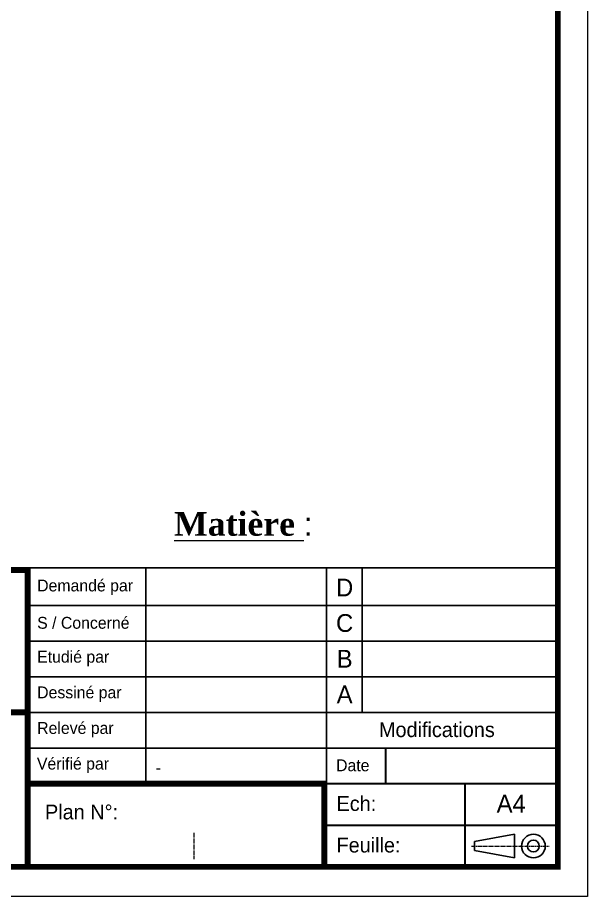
# Paper-space layout 'A3 Horizontal imp' of a CAD drawing. Header units: millimetres. Extents: x 0 to 420, y 0 to 297.
# Drawn here: x 323.5 to 419.8, y 0 to 148.5 of the extents above; entities that cross this region are included whole.
import ezdxf

# ---------------------------------------------------------------- set-up
doc = ezdxf.new("R2010")
doc.units = ezdxf.units.MM
doc.header["$LTSCALE"] = 0.5
doc.linetypes.add('AXES2', pattern=[28.575, 19.05, -3.175, 3.175, -3.175])
doc.layers.add('format', color=7, linetype='Continuous')
doc.layers.add('fort', color=7, linetype='Continuous', lineweight=30)
doc.styles.get("Standard").update_dxf_attribs({"font": 'BKANT.TTF'})

psp = doc.layouts.new('A3 Horizontal imp')

# ---------------------------------------------------------------- linework, layer by layer
at = {"layer": 'format', "linetype": 'AXES2', "ltscale": 0.07}
for p, q in [((353.31, 10.72), (353.31, 6.31)), ((400.24, 8.51), (413.35, 8.51))]:
    psp.add_line(p, q, dxfattribs=at)
at = {"layer": 'format'}
psp.add_lwpolyline([(209.84, 297), (419.84, 297), (419.84, 0), (209.84, 0)], dxfattribs=at)
at = {"layer": 'format', "const_width": 1}
psp.add_lwpolyline([(214.84, 5), (414.84, 5), (414.84, 292), (4.84, 292), (4.84, 5), (214.84, 5)], close=True, dxfattribs=at)
at = {"layer": 'format'}
for points, const_width in [([(325.21, 19.05), (375.38, 19.05), (375.38, 5), (214.84, 5), (214.84, 55.17), (325.21, 55.17), (325.21, 5)], 1), ([(414.84, 55.52), (325.07, 55.52)], 0.301), ([(345.21, 55.52), (345.21, 19.05)], 0.301), ([(375.74, 55.52), (375.74, 19.05)], 0.301), ([(381.76, 55.52), (381.76, 31.09)], 0.301), ([(414.84, 49.15), (325.07, 49.15)], 0.301), ([(414.84, 43.13), (325.07, 43.13)], 0.301), ([(414.84, 37.11), (325.07, 37.11)], 0.301), ([(325.07, 31.09), (214.7, 31.09)], 1), ([(414.84, 31.09), (325.07, 31.09)], 0.301), ([(414.84, 25.07), (325.07, 25.07)], 0.301), ([(385.74, 25.07), (385.74, 19.05)], 0.301), ([(414.84, 19.05), (375.23, 19.05)], 0.301), ([(399.14, 19.05), (399.14, 5)], 0.301), ([(375.23, 12.02), (414.84, 12.02)], 0.301)]:
    psp.add_lwpolyline(points, dxfattribs=dict(at, const_width=const_width))
at = {"layer": 'fort'}
for p, q in [((400.76, 9.26), (407.54, 10.51)), ((407.54, 10.51), (407.54, 6.51)), ((400.76, 9.26), (400.76, 7.76)), ((400.76, 7.76), (407.54, 6.51))]:
    psp.add_line(p, q, dxfattribs=at)
for radius in [2, 1]:
    psp.add_circle((410.71, 8.51), radius, dxfattribs=at)

# ---------------------------------------------------------------- texts
at = {"layer": 'format', "insert": (349.96, 64.95), "char_height": 4, "attachment_point": 1}
psp.add_mtext_dynamic_manual_height_columns('{\\fBook Antiqua|b1|i0|c0|p18;\\LMatière} :{\\L }', width=50.8829, gutter_width=12.5, heights=[0], dxfattribs=at)
at = {"layer": 'format'}
for s, insert, char_height, width, attachment_point in [('Demandé par', (326.82, 52.24), 2, 49.2669, 4), ('D', (378.8, 52.2), 3.01, 4.4008, 5), ('C', (378.8, 46.18), 3.01, 4.4008, 5), ('S / Concerné', (326.82, 46.22), 2, 49.2669, 4), ('{\\H0.79733x;Etudié par}', (326.82, 40.2), 2.5084, 49.2669, 4), ('B', (378.8, 40.16), 3.01, 4.4008, 5), ('A', (378.8, 34.14), 3.01, 4.4008, 5), ('{\\H0.79733x;Dessiné par}', (326.82, 34.18), 2.5084, 49.2669, 4), ('{\\H0.79733x;Relevé par}', (326.82, 28.16), 2.5084, 49.2669, 4), ('Modifications', (384.6, 28.16), 2.5084, 20.4122, 4), ('Vérifié par', (326.78, 22.14), 2, 49.2669, 4), ('Date', (377.35, 22.14), 2, 49.2669, 4), ('-', (346.82, 21.79), 2.2, 27.8406, 4), ('Ech:{\\fArial|b0|i0|c0|p34; }', (377.43, 15.68), 2.5084, 35.9373, 4), ('A4', (404.5, 15.68), 3.01, 5.4144, 4), ('Plan N°:{\\fArial|b0|i0|c0|p34; \\P   }', (328.15, 12.16), 2.5084, 49.2669, 4), ('Feuille: ', (377.43, 8.66), 2.508, 35.9373, 4)]:
    psp.add_mtext(s, dxfattribs=dict(at, insert=insert, char_height=char_height, width=width, attachment_point=attachment_point))

doc.saveas('drawing.dxf')
